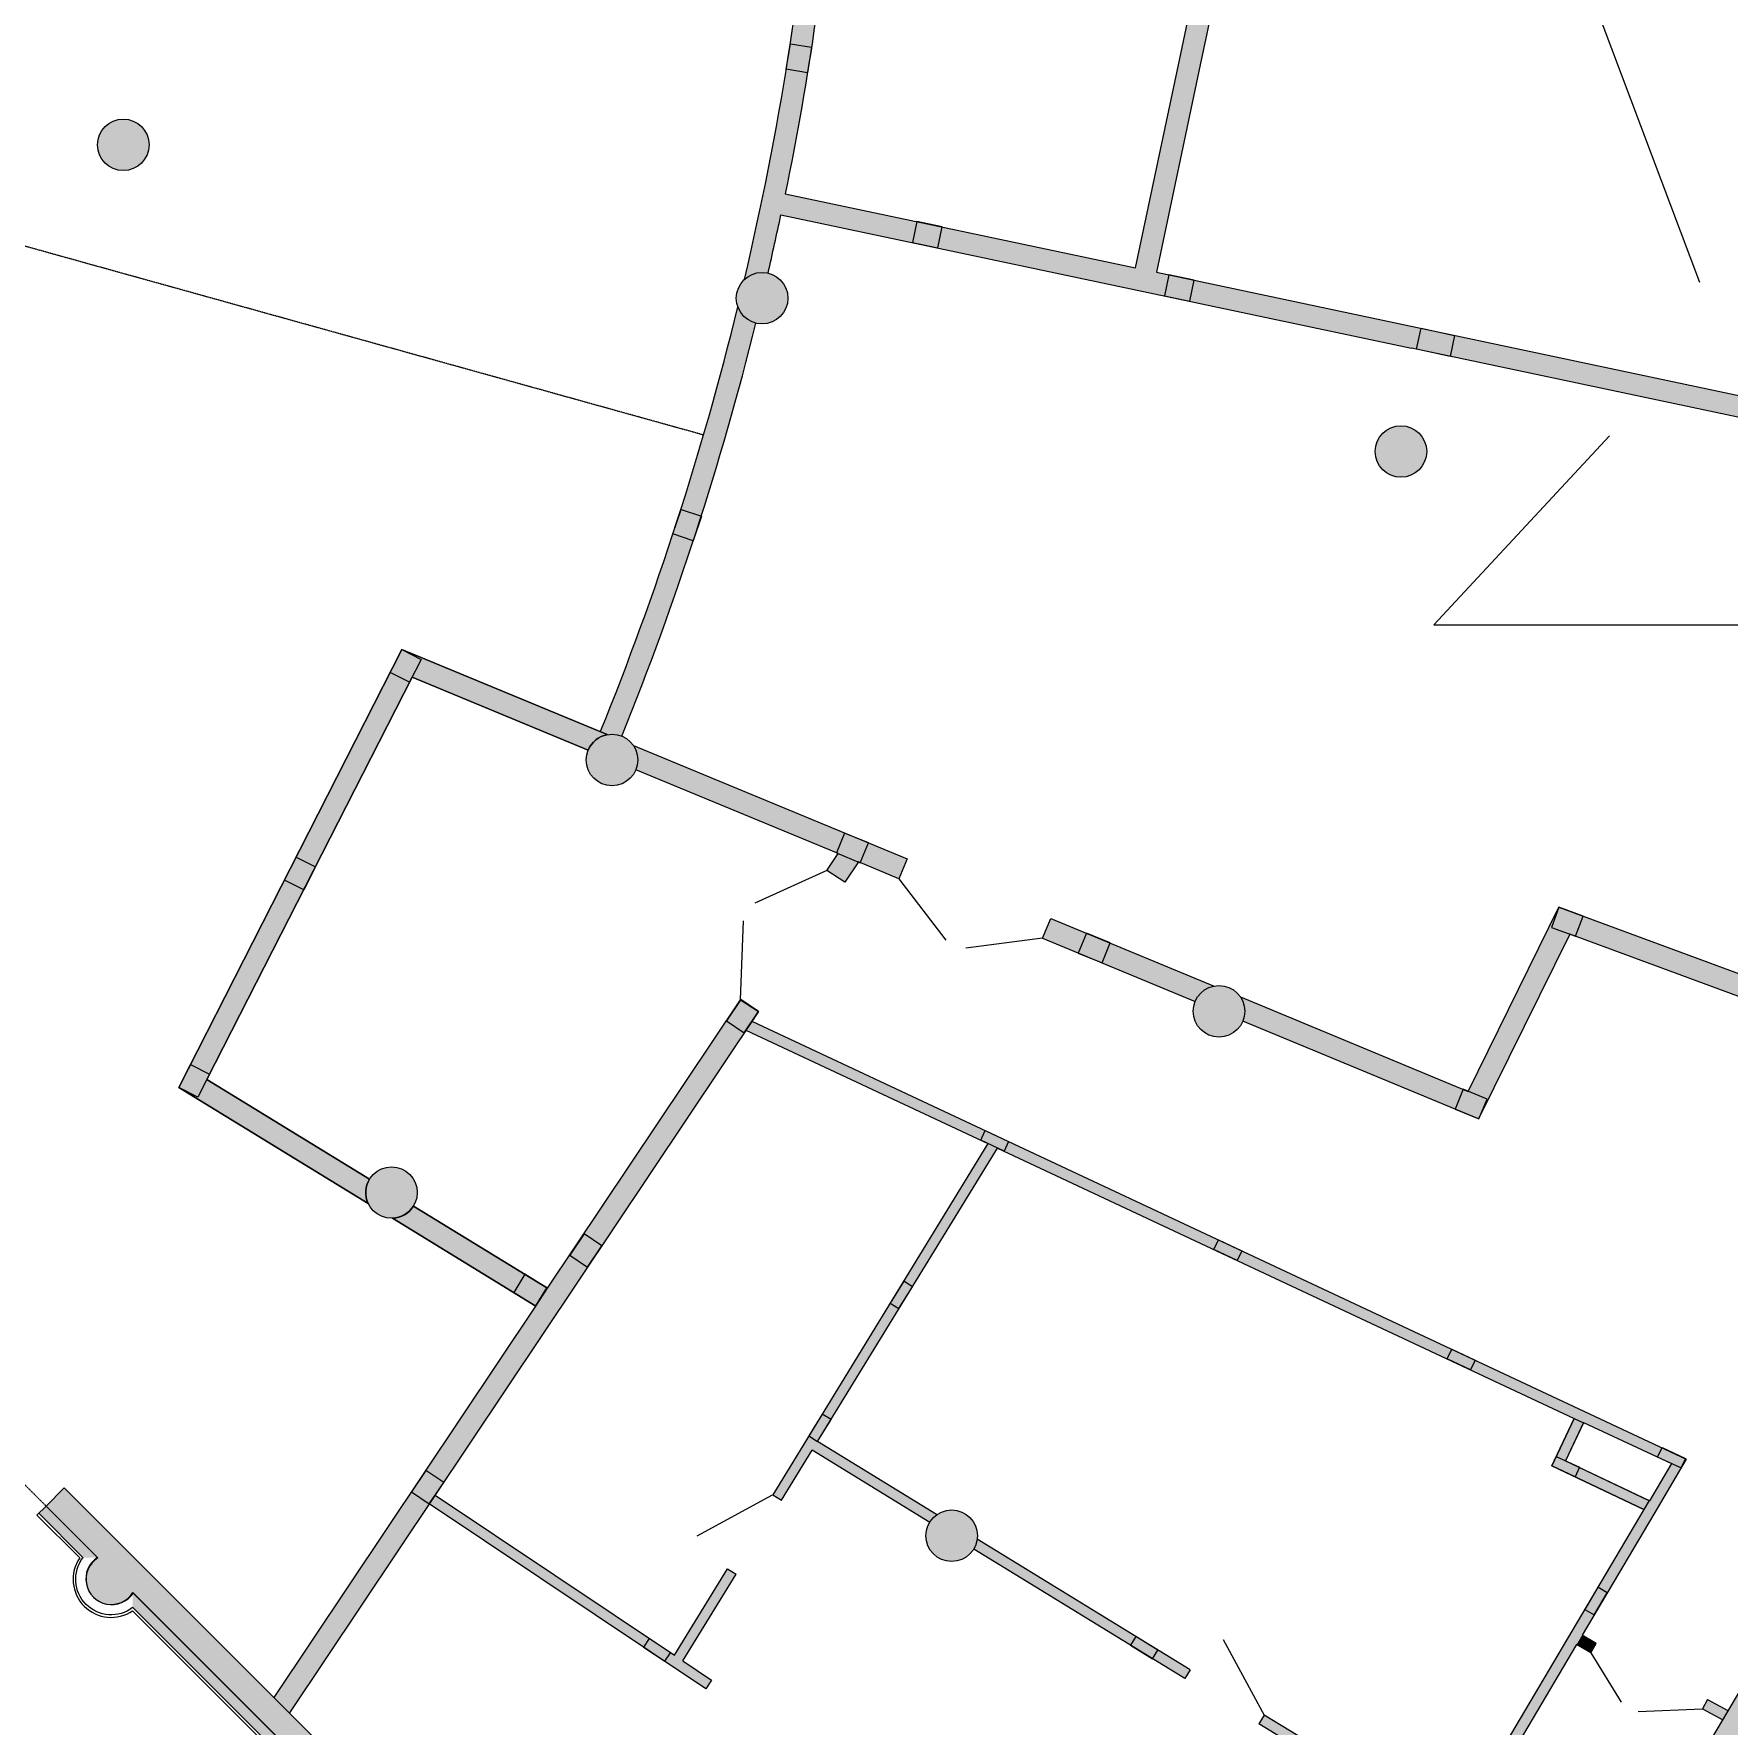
# Model space of a CAD drawing. Header units: millimetres. Extents: x 72919 to 485785, y -53256 to 338519.
# Drawn here: x 363375 to 383115, y 79370 to 99080 of the extents above; entities that cross this region are included whole.
import ezdxf

# ---------------------------------------------------------------- set-up
doc = ezdxf.new("R2010")
doc.units = ezdxf.units.MM
doc.linetypes.add('штриховая2', pattern=[9.525, 6.35, -3.175])
doc.layers.add('door', color=177, linetype='Continuous', lineweight=9)
doc.layers.add('wall', color=5, linetype='Continuous', lineweight=40)

msp = doc.modelspace()

# ---------------------------------------------------------------- hatches: boundary and pattern name
at = {"ltscale": 500, "true_color": 0x000000}
h = msp.add_hatch(color=18, dxfattribs=at)
h.dxf.hatch_style = 1
h.paths.add_polyline_path([(372184.03628, 98964.23892), (372430.75124, 98923.84428), (372382.27768, 98627.78633), (372135.56271, 98668.18096)])
h = msp.add_hatch(color=18, dxfattribs=at)
h.dxf.hatch_style = 1
edge = h.paths.add_edge_path()
edge.add_arc((364416.01583, 97787.48556), 300, 0, 360)
h = msp.add_hatch(color=18, dxfattribs=at)
h.dxf.hatch_style = 1
h.paths.add_polyline_path([(373899.5311, 96587.54118), (373951.38913, 96831.53036), (373657.81512, 96893.2904), (373605.95709, 96649.30123)])
h = msp.add_hatch(color=18, dxfattribs=at)
h.dxf.hatch_style = 1
edge = h.paths.add_edge_path()
edge.add_arc((371854.64572, 96001.62853), 300, 0, 360)
h = msp.add_hatch(color=18, dxfattribs=at)
h.dxf.hatch_style = 1
h.paths.add_polyline_path([(376834.4579, 95966.0875), (376886.31593, 96210.07667), (376592.74192, 96271.83672), (376540.88389, 96027.84755)])
h = msp.add_hatch(color=18, dxfattribs=at)
h.dxf.hatch_style = 1
h.paths.add_polyline_path([(379527.67553, 95650.41656), (379918.99948, 95567.55786), (379867.21278, 95322.98039), (379475.88883, 95405.83911)])
h = msp.add_hatch(color=18, dxfattribs=at)
h.dxf.hatch_style = 1
edge = h.paths.add_edge_path()
edge.add_arc((379293.27561, 94215.7715), 300, 0, 360)
h = msp.add_hatch(color=18, dxfattribs=at)
h.dxf.hatch_style = 1
h.paths.add_polyline_path([(370910.75864, 93541.13295), (371147.6984, 93461.38616), (371052.00226, 93177.05845), (370815.0625, 93256.80524)])
h = msp.add_hatch(color=18, dxfattribs=at)
h.dxf.hatch_style = 1
h.paths.add_polyline_path([(367660.9532, 91907.93329), (367883.84416, 91794.70952), (367747.97563, 91527.24037), (367525.08468, 91640.46414)])
h = msp.add_hatch(color=18, dxfattribs=at)
h.dxf.hatch_style = 1
edge = h.paths.add_edge_path()
edge.add_arc((370107.05214, 90623.08854), 300, 0, 360)
h = msp.add_hatch(color=18, dxfattribs=at)
h.dxf.hatch_style = 1
h.paths.add_polyline_path([(372997.42698, 89426.59992), (373092.40244, 89657.25037), (372814.76316, 89770.90084), (372719.7877, 89540.25039)])
h = msp.add_hatch(color=18, dxfattribs=at)
h.dxf.hatch_style = 1
h.paths.add_polyline_path([(366430.13105, 89491.8823), (366653.02201, 89378.65853), (366517.15348, 89111.18939), (366294.26253, 89224.41316)])
h = msp.add_hatch(color=18, dxfattribs=at)
h.dxf.hatch_style = 1
h.paths.add_polyline_path([(381327.7562, 88569.07929), (381414.28418, 88803.02988), (381132.69693, 88906.51235), (381046.16896, 88672.56176)])
h = msp.add_hatch(color=18, dxfattribs=at)
h.dxf.hatch_style = 1
h.paths.add_polyline_path([(375813.59615, 88260.72739), (375908.57162, 88491.37785), (375630.93233, 88605.02832), (375535.95687, 88374.37786)])
h = msp.add_hatch(color=18, dxfattribs=at)
h.dxf.hatch_style = 1
edge = h.paths.add_edge_path()
edge.add_arc((377174.73056, 87695.56028), 300, 0, 360)
h = msp.add_hatch(color=18, dxfattribs=at)
h.dxf.hatch_style = 1
h.paths.add_polyline_path([(371439.1045, 87585.01102), (371645.78596, 87445.35878), (371813.2288, 87694.28225), (371606.54734, 87833.93449)])
h = msp.add_hatch(color=18, dxfattribs=at)
h.dxf.hatch_style = 1
h.paths.add_polyline_path([(365198.98114, 87075.99781), (365421.87209, 86962.77404), (365286.00357, 86695.3049), (365063.11261, 86808.52867)])
h = msp.add_hatch(color=18, dxfattribs=at)
h.dxf.hatch_style = 1
h.paths.add_polyline_path([(380201.57883, 86443.05554), (380296.55429, 86673.706), (380018.91501, 86787.35647), (379923.93955, 86556.70601)])
h = msp.add_hatch(color=18, dxfattribs=at)
h.dxf.hatch_style = 1
h.paths.add_polyline_path([(374724.89727, 86179.36477), (374671.83664, 86066.1854), (374400.20616, 86193.53092), (374453.26679, 86306.71029)])
h = msp.add_hatch(color=18, dxfattribs=at)
h.dxf.hatch_style = 1
edge = h.paths.add_edge_path()
edge.add_arc((367539.58531, 85584.15117), 300, -9, 351)
h = msp.add_hatch(color=18, dxfattribs=at)
h.dxf.hatch_style = 1
h.paths.add_polyline_path([(369615.3331, 84856.3381), (369822.01456, 84716.68587), (369989.4574, 84965.60934), (369782.77595, 85105.26157)])
h = msp.add_hatch(color=18, dxfattribs=at)
h.dxf.hatch_style = 1
h.paths.add_polyline_path([(377441.20208, 84905.90955), (377388.14145, 84792.73019), (377116.51097, 84920.07571), (377169.5716, 85033.25507)])
h = msp.add_hatch(color=18, dxfattribs=at)
h.dxf.hatch_style = 1
h.paths.add_polyline_path([(369093.76852, 84632.19769), (368963.4202, 84419.52591), (369219.52496, 84263.2878), (369349.87328, 84475.95958)])
h = msp.add_hatch(color=18, dxfattribs=at)
h.dxf.hatch_style = 1
h.paths.add_polyline_path([(373345.36069, 84296.48509), (373448.06328, 84232.64469), (373606.38744, 84487.46514), (373503.68485, 84551.30553)])
h = msp.add_hatch(color=18, dxfattribs=at)
h.dxf.hatch_style = 1
h.paths.add_polyline_path([(380157.50689, 83632.45434), (380104.44626, 83519.27497), (379832.81578, 83646.62049), (379885.87641, 83759.79986)])
h = msp.add_hatch(color=18, dxfattribs=at)
h.dxf.hatch_style = 1
h.paths.add_polyline_path([(372397.1184, 82749.09455), (372499.82099, 82685.25416), (372658.14516, 82940.0746), (372555.44256, 83003.915)])
h = msp.add_hatch(color=18, dxfattribs=at)
h.dxf.hatch_style = 1
h.paths.add_polyline_path([(381371.97048, 82384.62024), (381320.54858, 82274.93634), (381048.9181, 82402.28186), (381100.33999, 82511.96576)])
h = msp.add_hatch(color=18, dxfattribs=at)
h.dxf.hatch_style = 1
h.paths.add_polyline_path([(382605.46757, 82486.06242), (382554.04567, 82376.37852), (382282.41519, 82503.72404), (382333.83709, 82613.40794)])
h = msp.add_hatch(color=18, dxfattribs=at)
h.dxf.hatch_style = 1
h.paths.add_polyline_path([(367772.92816, 82097.75444), (367979.60962, 81958.10221), (368147.05246, 82207.02568), (367940.37101, 82346.67791)])
h = msp.add_hatch(color=18, dxfattribs=at)
h.dxf.hatch_style = 1
edge = h.paths.add_edge_path()
edge.add_line((364530.66286, 80919.73339), (372506.7725, 72943.62375))
edge.add_line((372506.7725, 72943.62375), (372718.90453, 73155.75578))
edge.add_line((372718.90453, 73155.75578), (370120.78366, 75753.87666))
edge.add_arc((370032.57042, 76040.61421), 300, 287.100227326, 522.899772674)
edge.add_line((369745.83287, 76128.82745), (363729.27914, 82145.38118))
edge.add_line((363729.27914, 82145.38118), (363517.1471, 81933.24914))
edge.add_line((363517.1471, 81933.24914), (364115.01502, 81335.38123))
edge.add_arc((364280.30403, 81085.02241), 300, 123.433130683, 326.566869317)
h = msp.add_hatch(color=18, dxfattribs=at)
h.dxf.hatch_style = 1
edge = h.paths.add_edge_path()
edge.add_arc((374062.28257, 81587.03715), 300, -9, 351)
h = msp.add_hatch(color=18, dxfattribs=at)
h.dxf.hatch_style = 1
h.paths.add_polyline_path([(381434.57582, 80728.07522), (381542.17213, 80664.45105), (381694.87013, 80922.68219), (381587.27382, 80986.30636)])
h = msp.add_hatch(color=18, dxfattribs=at)
h.dxf.hatch_style = 1
h.paths.add_polyline_path([(370723.27678, 80124.44724), (370789.95514, 80224.21696), (370540.53085, 80390.91286), (370473.85249, 80291.14315)])
h = msp.add_hatch(color=18, dxfattribs=at)
h.dxf.hatch_style = 1
h.paths.add_polyline_path([(376400.59901, 80153.72837), (376463.52344, 80255.90721), (376208.07633, 80413.21829), (376145.1519, 80311.03944)])
at = {"layer": 'wall', "lineweight": 18, "ltscale": 0.007407, "true_color": 0x000000}
h = msp.add_hatch(color=18, dxfattribs=at)
h.dxf.hatch_style = 1
h.paths.add_polyline_path([(377890.03262, 108114.99944), (378140.03266, 108114.99944), (378140.03259, 104294.03822), (376445.99944, 96302.929), (376201.42198, 96354.71571), (377890.03259, 104320.21546)])
h = msp.add_hatch(color=18, dxfattribs=at)
h.dxf.hatch_style = 1
edge = h.paths.add_edge_path()
edge.add_line((372714.5522, 101288.35899), (372476.76153, 101442.22872))
edge.add_arc((336809.63435, 104415.13773), 35790.81095, 348.502971069, 355.235323877, ccw=False)
edge.add_line((371882.30417, 97281.41636), (372124.51309, 97217.95819))
edge.add_arc((336810.43379, 104414.99944), 36040, 348.480821683, 355.023063721)
h = msp.add_hatch(color=18, dxfattribs=at)
h.dxf.hatch_style = 1
h.paths.add_polyline_path([(372124.51309, 97217.95819), (371882.30417, 97281.41636, -0.0018426672), (371828.77276, 97023.10962), (372073.73934, 96973.16624)])
h = msp.add_hatch(color=18, dxfattribs=at)
h.dxf.hatch_style = 1
h.paths.add_polyline_path([(372123.32151, 97218.45176), (372073.73934, 96973.16624), (396149.28908, 91875.42236), (396242.41926, 92111.24578)])
h = msp.add_hatch(color=18, dxfattribs=at)
h.dxf.hatch_style = 1
h.paths.add_polyline_path([(372073.73934, 96973.16624), (371828.77276, 97023.10962, -0.0057425022), (371649.76019, 96220.76757, -0.2508870375), (371923.46461, 96293.62846, 0.0048277729)])
h = msp.add_hatch(color=18, dxfattribs=at)
h.dxf.hatch_style = 1
h.paths.add_polyline_path([(371783.3986, 95710.21156, -0.2508870375), (371572.60433, 95899.3903, -0.0363355958), (369973.61933, 90956.64796), (369990.20857, 90899.3992, -0.1997452524), (370220.7026, 90900.72782, 0.0351222853)])
h = msp.add_hatch(color=18, dxfattribs=at)
h.dxf.hatch_style = 1
edge = h.paths.add_edge_path()
edge.add_arc((367539.58531, 85584.15117), 300, 148.5, 204.942690238, ccw=False)
edge.add_line((367283.79326, 85740.90074), (365390.77965, 86900.94097))
edge.add_line((365390.77965, 86900.94097), (367778.6929, 91587.52652))
edge.add_line((367778.6929, 91587.52652), (369829.88828, 90737.89357))
edge.add_arc((370107.05214, 90623.08854), 300, 100.953089502, 157.5, ccw=False)
edge.add_line((370050.05057, 90917.62346), (367661.28096, 91907.76679))
edge.add_line((367661.28096, 91907.76679), (365063.11261, 86808.52867))
edge.add_line((365063.11261, 86808.52867), (367267.56629, 85457.63771))
h = msp.add_hatch(color=18, dxfattribs=at)
h.dxf.hatch_style = 1
h.paths.add_polyline_path([(370355.86734, 90790.69223, -0.1492925948), (370407.05214, 90623.08854, -0.0984383682), (370384.24011, 90508.34175), (372740.85746, 89532.19876), (372836.52814, 89763.16801)])
h = msp.add_hatch(color=18, dxfattribs=at)
h.dxf.hatch_style = 1
h.paths.add_polyline_path([(373072.02796, 89665.6207), (372836.52814, 89763.16801), (372740.85746, 89532.19876), (372740.85758, 89532.19871), (372976.35696, 89434.65141), (372976.35709, 89434.6516), (373447.63605, 89239.44144), (373543.30665, 89470.41051)])
h = msp.add_hatch(color=18, dxfattribs=at)
h.dxf.hatch_style = 1
h.paths.add_polyline_path([(372740.82198, 89532.14535), (372608.90939, 89334.42476), (372819.2438, 89199.56562), (372976.32145, 89434.59828)])
h = msp.add_hatch(color=18, dxfattribs=at)
h.dxf.hatch_style = 1
h.paths.add_polyline_path([(381258.40667, 88595.79422), (381132.69693, 88906.51235), (380077.69559, 86762.99989), (380198.202, 86443.19741), (380198.81018, 86442.94549)])
h = msp.add_hatch(color=18, dxfattribs=at)
h.dxf.hatch_style = 1
edge = h.paths.add_edge_path()
edge.add_line((384706.82624, 87584.26012), (384708.97404, 87586.93048))
edge.add_line((384708.97404, 87586.93048), (381132.69693, 88906.51235))
edge.add_line((381132.69693, 88906.51235), (381258.40667, 88595.79422))
edge.add_line((381258.40667, 88595.79422), (384626.85322, 87352.08102))
edge.add_line((384626.85322, 87352.08102), (384625.76733, 87348.97559))
edge.add_line((384625.76733, 87348.97559), (384984.46992, 87223.54651))
edge.add_line((384984.46992, 87223.54651), (384983.38403, 87220.44109))
edge.add_line((384983.38403, 87220.44109), (385161.96817, 87154.50343))
edge.add_arc((336810.43379, 104414.99944), 51340, 340.354488359, 340.63226247)
edge.add_line((385245.07976, 87389.11712), (385065.53164, 87455.36715))
edge.add_line((385065.53164, 87455.36715), (385065.52883, 87458.83104))
edge.add_line((385065.52883, 87458.83104), (384706.82624, 87584.26012))
h = msp.add_hatch(color=18, dxfattribs=at)
h.dxf.hatch_style = 1
edge = h.paths.add_edge_path()
edge.add_line((375215.43738, 88777.81662), (375119.76595, 88546.84614))
edge.add_line((375119.76595, 88546.84614), (376897.4833, 87810.16375))
edge.add_arc((377174.73056, 87695.56028), 300, 101.141666229, 157.541661032, ccw=False)
edge.add_line((377116.7599, 87989.906), (375215.43738, 88777.81662))
h = msp.add_hatch(color=18, dxfattribs=at)
h.dxf.hatch_style = 1
h.paths.add_polyline_path([(377423.89887, 87862.63858, -0.1487533555), (377474.73056, 87695.56028, -0.0984914034), (377451.89442, 87580.75525), (380198.202, 86443.19741), (380077.69559, 86762.99989)])
h = msp.add_hatch(color=18, dxfattribs=at)
h.dxf.hatch_style = 1
h.paths.add_polyline_path([(371813.33011, 87694.43384), (371602.83566, 87829.39559), (369357.68685, 84470.01711), (369571.01219, 84339.29118)])
h = msp.add_hatch(color=18, dxfattribs=at)
h.dxf.hatch_style = 1
h.paths.add_polyline_path([(381364.03419, 83066.81146), (371736.96181, 87580.16509), (371683.90135, 87466.98613), (381310.47584, 82953.86543)])
h = msp.add_hatch(color=18, dxfattribs=at)
h.dxf.hatch_style = 1
h.paths.add_polyline_path([(374484.89209, 86153.82855), (374594.2218, 86102.57271), (372080.44968, 82000.47008), (371977.61036, 82062.31727)])
h = msp.add_hatch(color=18, dxfattribs=at)
h.dxf.hatch_style = 1
edge = h.paths.add_edge_path()
edge.add_line((369218.66587, 84262.00235), (369357.68685, 84470.01711))
edge.add_line((369357.68685, 84470.01711), (367795.37736, 85427.4016))
edge.add_arc((367539.58531, 85584.15117), 300, 272.057309762, 328.5, ccw=False)
edge.add_line((367550.35504, 85284.34455), (369218.66587, 84262.00235))
h = msp.add_hatch(color=18, dxfattribs=at)
h.dxf.hatch_style = 1
h.paths.add_polyline_path([(369571.01219, 84339.29118), (369357.68685, 84470.01711), (367692.24763, 81978.04835), (367894.65713, 81830.98923)])
h = msp.add_hatch(color=18, dxfattribs=at)
h.dxf.hatch_style = 1
edge = h.paths.add_edge_path()
edge.add_line((381509.11188, 76847.78726), (381661.82885, 77106.05047))
edge.add_line((381661.82885, 77106.05047), (385371.25089, 74832.92862))
edge.add_line((385371.25089, 74832.92862), (389791.13204, 82307.39472))
edge.add_line((389791.13204, 82307.39472), (386011.73186, 83872.87384))
edge.add_line((386011.73186, 83872.87384), (382836.24758, 78502.73854))
edge.add_line((382836.24758, 78502.73854), (382578.01644, 78655.43655))
edge.add_line((382578.01644, 78655.43655), (385886.01279, 84249.66607))
edge.add_line((385886.01279, 84249.66607), (390226.51752, 82454.28262))
edge.add_line((390226.51752, 82454.28262), (391130.11404, 82080.52374))
edge.add_arc((391310.08741, 81840.50377), 300, 126.86354118, 187.37585831)
edge.add_line((391012.56981, 81801.99045), (390071.08684, 82191.43362))
edge.add_line((390071.08684, 82191.43362), (385474.35672, 74417.89803))
edge.add_line((385474.35672, 74417.89803), (381509.11188, 76847.78726))
h = msp.add_hatch(color=18, dxfattribs=at)
h.dxf.hatch_style = 1
h.paths.add_polyline_path([(382445.23012, 82427.39331), (381421.27141, 82907.44457), (381208.76076, 82459.29348), (382189.18154, 81994.38362)], flags=16)
h.paths.add_polyline_path([(382236.72718, 81839.02968), (381048.9181, 82402.28186), (381364.03419, 83066.81146), (382615.74045, 82479.98783)])
h = msp.add_hatch(color=18, dxfattribs=at)
h.dxf.hatch_style = 1
edge = h.paths.add_edge_path()
edge.add_arc((374062.28257, 81587.03715), 300, 124.921896265, 149.052391265)
edge.add_line((373804.9912, 81741.31337), (372435.10604, 82579.21657))
edge.add_line((372435.10604, 82579.21657), (372499.82083, 82685.25375))
edge.add_line((372499.82083, 82685.25375), (373890.54479, 81833.0171))
edge = h.paths.add_edge_path()
edge.add_arc((374062.28257, 81587.03715), 300, 328.042739448, 352.078109158)
edge.add_line((374359.41963, 81545.69026), (376839.5477, 80025.86598))
edge.add_line((376839.5477, 80025.86598), (376776.84787, 79923.54917))
edge.add_line((376776.84787, 79923.54917), (374316.81551, 81428.2512))
h = msp.add_hatch(color=18, dxfattribs=at)
h.dxf.hatch_style = 1
h.paths.add_polyline_path([(363432.29429, 81848.39633), (363517.1471, 81933.24914), (364120.36353, 81330.03271), (363950.81112, 81329.8795)])
h = msp.add_hatch(color=18, dxfattribs=at)
h.dxf.hatch_style = 1
h.paths.add_polyline_path([(367894.65713, 81830.98923), (367692.24763, 81978.04835), (366171.7328, 79702.92752), (366351.96918, 79522.69113)])
h = msp.add_hatch(color=18, dxfattribs=at)
h.dxf.hatch_style = 1
h.paths.add_polyline_path([(371267.33022, 79905.17644), (368046.28781, 82057.87152), (367979.60962, 81958.10221), (371200.64222, 79805.4131)])
h = msp.add_hatch(color=18, dxfattribs=at)
h.dxf.hatch_style = 1
h.paths.add_polyline_path([(382123.31065, 81892.81114), (382232.64036, 81841.5553), (380015.19212, 78082.13968), (379907.599, 78145.76196)])
h = msp.add_hatch(color=18, dxfattribs=at)
h.dxf.hatch_style = 1
h.paths.add_polyline_path([(364525.15618, 80750.05256, -0.869958493), (363945.33419, 81329.87455), (364120.36353, 81330.03271, 1.2591725718), (364525.31434, 80925.08191), (364525.16113, 80755.52949), (364525.15618, 80750.05256)], flags=0)
h = msp.add_hatch(color=18, dxfattribs=at)
h.dxf.hatch_style = 1
h.paths.add_polyline_path([(364525.15618, 80750.05256, -0.869958493), (363945.33419, 81329.87455), (364120.36353, 81330.03271, 1.2591725718), (364525.31434, 80925.08191), (364525.16113, 80755.52949), (364525.15618, 80750.05256)], flags=0)
h = msp.add_hatch(color=18, dxfattribs=at)
h.dxf.hatch_style = 1
h.paths.add_polyline_path([(371449.88675, 81201.15074), (371552.20357, 81138.45091), (370933.26701, 80128.43839), (370833.41992, 80195.16846)])
h = msp.add_hatch(color=18, dxfattribs=at)
h.dxf.hatch_style = 1
h.paths.add_polyline_path([(364525.16113, 80755.52949), (364525.31434, 80925.08191), (372506.7725, 72943.62375), (372421.91968, 72858.77093)])
h = msp.add_hatch(color=18, dxfattribs=at)
h.dxf.hatch_style = 1
h.paths.add_polyline_path([(381339.11272, 80321.05302), (381503.65369, 80223.75616), (381567.27786, 80331.35247), (381401.54785, 80428.6496)])
h = msp.add_hatch(color=18, dxfattribs=at)
h.dxf.hatch_style = 1
h.paths.add_polyline_path([(382804.70161, 79569.21464), (383042.90783, 79441.62518), (383101.92796, 79551.81422), (382862.5327, 79679.40396)])
h = msp.add_hatch(color=18, dxfattribs=at)
h.dxf.hatch_style = 1
edge = h.paths.add_edge_path()
edge.add_line((382040.24822, 76838.87211), (377700.52134, 79498.25987))
edge.add_line((377700.52134, 79498.25987), (377635.80656, 79392.22269))
edge.add_line((377635.80656, 79392.22269), (378236.2011, 79039.94937))
edge.add_line((378236.2011, 79039.94937), (378298.90093, 79142.26618))

# ---------------------------------------------------------------- linework, layer by layer
at = {"color": 18, "ltscale": 500, "true_color": 0x000000}
for p, q in [((382774.49708, 96182.62805), (381271.92856, 100181.40198)), ((381723.6055, 94399.80276), (379675.97268, 92197.76535)), ((379675.97268, 92197.76535), (384756.29911, 92197.76535))]:
    msp.add_line(p, q, dxfattribs=at)
for points in [[(415650.43379, 180914.99944, 0.4142135624), (336810.43379, 259754.99944), (221610.43379, 259754.99944, 0.4142135624), (142770.43379, 180914.99944), (142770.43379, 104414.99944, 0.4142135624), (221610.43379, 25574.99944), (336810.43379, 25574.99944, 0.4142135624), (415650.43379, 104414.99944)], [(414950.43379, 180914.99944, 0.4142135624), (336810.43379, 259054.99944), (221610.43379, 259054.99944, 0.4142135624), (143470.43379, 180914.99944), (143470.43379, 104414.99944, 0.4142135624), (221610.43379, 26274.99944), (336810.43379, 26274.99944, 0.4142135624), (414950.43379, 104414.99944)]]:
    msp.add_lwpolyline(points, format="xyb", close=True, dxfattribs=at)
for points in [[(372184.03628, 98964.23892), (372430.75124, 98923.84428), (372382.27768, 98627.78633), (372135.56271, 98668.18096)], [(373899.5311, 96587.54118), (373951.38913, 96831.53036), (373657.81512, 96893.2904), (373605.95709, 96649.30123)], [(376834.4579, 95966.0875), (376886.31593, 96210.07667), (376592.74192, 96271.83672), (376540.88389, 96027.84755)], [(379527.67553, 95650.41658), (379918.99948, 95567.55786), (379867.21278, 95322.98039), (379475.88883, 95405.83911)], [(370910.75864, 93541.13295), (371147.6984, 93461.38616), (371052.00226, 93177.05845), (370815.0625, 93256.80524)], [(367660.9532, 91907.93329), (367883.84416, 91794.70952), (367747.97563, 91527.24037), (367525.08468, 91640.46414)], [(372997.42698, 89426.59992), (373092.40244, 89657.25037), (372814.76316, 89770.90084), (372719.7877, 89540.25039)], [(366430.13105, 89491.8823), (366653.02201, 89378.65853), (366517.15348, 89111.18939), (366294.26253, 89224.41316)], [(381327.7562, 88569.07929), (381414.28418, 88803.02988), (381132.69693, 88906.51235), (381046.16896, 88672.56176)], [(375813.59615, 88260.72739), (375908.57162, 88491.37785), (375630.93233, 88605.02832), (375535.95687, 88374.37786)], [(371439.1045, 87585.01102), (371645.78596, 87445.35878), (371813.2288, 87694.28225), (371606.54734, 87833.93449)], [(365198.98114, 87075.99781), (365421.87209, 86962.77404), (365286.00357, 86695.3049), (365063.11261, 86808.52867)], [(380201.57883, 86443.05554), (380296.55429, 86673.706), (380018.91501, 86787.35647), (379923.93955, 86556.70601)], [(374724.89727, 86179.36477), (374671.83664, 86066.1854), (374400.20616, 86193.53092), (374453.26679, 86306.71029)], [(369615.3331, 84856.3381), (369822.01456, 84716.68587), (369989.4574, 84965.60934), (369782.77595, 85105.26157)], [(377441.20208, 84905.90955), (377388.14145, 84792.73019), (377116.51097, 84920.07571), (377169.5716, 85033.25507)], [(369093.76852, 84632.19769), (368963.4202, 84419.52591), (369219.52496, 84263.2878), (369349.87328, 84475.95958)], [(373345.36069, 84296.48509), (373448.06328, 84232.64469), (373606.38744, 84487.46514), (373503.68485, 84551.30553)], [(380157.50689, 83632.45434), (380104.44626, 83519.27497), (379832.81578, 83646.62049), (379885.87641, 83759.79986)], [(372397.1184, 82749.09455), (372499.82099, 82685.25416), (372658.14516, 82940.0746), (372555.44256, 83003.915)], [(382184.64488, 81996.53488), (382123.31065, 81892.81114), (381048.9181, 82402.28186), (381310.70194, 82954.34225), (381418.8843, 82902.41054), (381208.76076, 82459.29348)], [(381371.97048, 82384.62024), (381320.54858, 82274.93634), (381048.9181, 82402.28186), (381100.33999, 82511.96576)], [(382605.46757, 82486.06242), (382554.04567, 82376.37852), (382282.41519, 82503.72404), (382333.83709, 82613.40794)], [(367772.92816, 82097.75444), (367979.60962, 81958.10221), (368147.05246, 82207.02568), (367940.37101, 82346.67791)], [(381434.57582, 80728.07522), (381542.17213, 80664.45105), (381694.87013, 80922.68219), (381587.27382, 80986.30636)], [(370723.27678, 80124.44724), (370789.95514, 80224.21696), (370540.53085, 80390.91286), (370473.85249, 80291.14315)], [(376400.59901, 80153.72837), (376463.52344, 80255.90721), (376208.07633, 80413.21829), (376145.1519, 80311.03944)]]:
    msp.add_lwpolyline(points, close=True, dxfattribs=at)
at = {"layer": 'door', "linetype": 'штриховая2'}
for p, q in [((371173.96151, 94407.2806), (361827.1087, 97008.34396)), ((361395.82676, 84054.56949), (363517.1471, 81933.24914))]:
    msp.add_line(p, q, dxfattribs=at)
at = {"layer": 'door', "linetype": 'ByBlock'}
for p, q in [((372608.90939, 89334.42476), (371770.12178, 88954.2026)), ((373447.53559, 89239.48291), (373995.39606, 88525.44586)), ((371602.83566, 87829.39559), (371637.28365, 88749.53359)), ((375119.7665, 88546.84649), (374227.47305, 88429.32032))]:
    msp.add_line(p, q, dxfattribs=at)
at = {"layer": 'door', "linetype": 'ByBlock', "ltscale": 100}
for p, q in [((371098.79322, 81585.15857), (371977.61036, 82062.31727)), ((377223.55553, 80376.95952), (377700.71423, 79498.14237)), ((381503.65369, 80223.75616), (381859.7948, 79649.9261)), ((382055.22629, 79541.1658), (382804.70161, 79569.21464))]:
    msp.add_line(p, q, dxfattribs=at)
at = {"layer": 'wall', "color": 18, "lineweight": 18, "ltscale": 0.007407, "true_color": 0x000000}
for p, q in [((377527.27226, 101409.37208), (376957.67191, 98719.38273)), ((376957.67191, 98719.38273), (376445.99944, 96302.929)), ((376445.99944, 96302.929), (379468.17212, 95663.0158)), ((379468.17212, 95663.0158), (383338.65902, 94843.481)), ((375119.7661, 88546.84655), (376898.74499, 87809.64096)), ((371813.33011, 87694.43384), (366351.96918, 79522.69113)), ((374484.89209, 86153.82855), (371978.13286, 82063.16991)), ((369218.66587, 84262.00235), (367550.35504, 85284.34455)), ((367795.37736, 85427.4016), (369357.68685, 84470.01711)), ((381310.47584, 82953.86543), (381048.9181, 82402.28186)), ((381421.27141, 82907.44457), (381208.76076, 82459.29348)), ((372080.44968, 82000.47008), (372437.31379, 82582.8193)), ((373808.23929, 81742.71494), (372437.31379, 82582.8193)), ((381048.9181, 82402.28186), (382123.31065, 81892.81114)), ((381208.76076, 82459.29348), (382189.18154, 81994.38362)), ((371200.64222, 79805.4131), (367979.60962, 81958.10221)), ((371978.13286, 82063.16991), (372080.44968, 82000.47008)), ((376839.5477, 80025.86598), (374359.41968, 81545.69063)), ((376776.84787, 79923.54917), (374318.75073, 81429.87327)), ((370833.41992, 80195.16846), (371449.88675, 81201.15074)), ((370933.26701, 80128.43839), (371552.20357, 81138.45091)), ((371449.88675, 81201.15074), (371552.20357, 81138.45091)), ((376839.5477, 80025.86598), (376776.84787, 79923.54917)), ((377700.71423, 79498.14237), (377638.0144, 79395.82556)), ((378227.00018, 79034.89455), (377638.0144, 79395.82556)), ((378294.22713, 79134.43714), (377700.71423, 79498.14237))]:
    msp.add_line(p, q, dxfattribs=at)
for points in [[(372714.5522, 101288.35899, -0.0285536723), (372124.51309, 97217.95819), (376201.42198, 96354.71571), (376713.27003, 98771.9987), (376791.98627, 99143.75859), (377283.3251, 101464.13562), (377362.04672, 101835.9209), (377890.03259, 104320.21546), (377890.03259, 108115.48301), (377390.03287, 108115.48301)], [(371649.76019, 96220.76757, 0.03697807), (372476.75909, 101442.23313)], [(371923.46461, 96293.62846, 0.0048277729), (372073.73934, 96973.16624), (379414.87706, 95418.75771)], [(369973.61933, 90956.64796, 0.0363355958), (371572.60433, 95899.3903, 0.0363355958)], [(370220.7026, 90900.72782, 0.0351222853), (371783.3986, 95710.21156, 0.0351222853)], [(363908.42302, 81329.8412, 0.826825207), (364525.12282, 80713.14139)], [(363908.42302, 81329.8412, 0.826825207), (364525.12282, 80713.14139)], [(364525.15618, 80750.05256, -0.869958493), (363945.33419, 81329.87455)], [(364525.15618, 80750.05256, -0.869958493), (363945.33419, 81329.87455)], [(364120.36353, 81330.03271, 1.2591725718), (364525.31434, 80925.08191)], [(364120.36353, 81330.03271, 1.2591725718), (364525.31434, 80925.08191)], [(364525.16113, 80755.52949), (364525.15618, 80750.05256, -0.869958493)], [(364525.16113, 80755.52949), (364525.15618, 80750.05256, -0.869958493)]]:
    msp.add_lwpolyline(points, format="xyb", dxfattribs=at)
for points in [[(396149.28908, 91875.42236), (392152.89043, 92721.61765), (391781.12677, 92800.33469), (387241.92875, 93761.45679), (386870.16614, 93840.17361), (383661.2041, 94519.64272), (383289.42609, 94598.36279), (379786.64188, 95340.04043), (379414.87706, 95418.75771)], [(370357.05892, 90790.19866), (373543.30665, 89470.41051), (373447.61199, 89239.38334), (372976.35709, 89434.6516), (372819.2438, 89199.56562), (372608.90939, 89334.42476), (372740.85721, 89532.19815)], [(372740.85758, 89532.19871), (370385.32429, 90507.89267)], [(377424.62237, 87862.33878), (380077.69559, 86762.99989), (381132.69693, 88906.51235), (384708.97404, 87586.93048), (385065.53164, 87455.36715), (387598.59682, 86520.7117), (387955.13131, 86389.15688), (392930.28889, 84553.41331)], [(375119.76642, 88546.84725), (375215.43754, 88777.81703), (377118.55993, 87989.16014)], [(390135.78278, 85318.04891), (387871.751, 86153.98506), (387515.24361, 86285.61634), (384983.38403, 87220.44109), (384626.85322, 87352.08102), (381258.40667, 88595.79422), (380198.51948, 86442.35487), (377453.04403, 87579.96183)], [(369357.68685, 84470.01711), (371602.83566, 87829.39559), (371813.33011, 87694.43384)], [(371666.70854, 87475.04645), (374484.89209, 86153.82855)], [(371736.96198, 87580.1655), (381364.03419, 83066.81146)], [(373885.20793, 81836.28782), (372500.01363, 82685.13611), (374594.2218, 86102.57271)], [(374594.2218, 86102.57271), (381310.47584, 82953.86543)], [(366171.7328, 79702.92752), (369218.66587, 84262.00235)], [(381364.03419, 83066.81146), (382615.74045, 82479.98783), (382236.72718, 81839.02968)], [(381421.2515, 82907.45391), (382445.23012, 82427.39331), (382188.94873, 81993.98992)], [(363517.1471, 81933.24914), (363411.08109, 81827.18313), (363908.42302, 81329.8412)], [(363517.1471, 81933.24914), (364120.36353, 81330.03271)], [(368046.28798, 82057.87192), (370833.41992, 80195.16846)], [(363945.33419, 81329.87455), (363950.81112, 81329.8795), (363432.29429, 81848.39633)], [(382123.31065, 81892.81114), (379907.59542, 78145.76363)], [(382236.72718, 81839.02968), (381402.73689, 80428.64932)], [(363945.33419, 81329.87455), (363950.81112, 81329.8795)], [(363945.33419, 81329.87455), (363950.81112, 81329.8795)], [(372421.91968, 72858.77093), (364525.16113, 80755.52949), (364525.15618, 80750.05256)], [(364525.31434, 80925.08191), (372506.7725, 72943.62375)], [(364525.12282, 80713.14139), (372400.70648, 72837.55773), (372506.7725, 72943.62375)], [(381567.27786, 80331.35247), (381402.73689, 80428.64932)], [(381339.11272, 80321.05302), (380015.19172, 78082.13946)], [(381503.65369, 80223.75616), (381339.11272, 80321.05302)], [(381503.65369, 80223.75616), (381567.27786, 80331.35247)], [(370933.26701, 80128.43839), (371267.33022, 79905.17644), (371200.65182, 79805.40668)], [(382863.72174, 79679.40369), (382804.70161, 79569.21464), (383042.90783, 79441.62518)], [(382804.70161, 79569.21464), (383042.90783, 79441.62518)], [(382863.72174, 79679.40369), (383101.92796, 79551.81422)]]:
    msp.add_lwpolyline(points, dxfattribs=at)
for points in [[(367267.56629, 85457.63771, -0.2513806714), (367283.79326, 85740.90074), (365390.77965, 86900.94097), (367778.6929, 91587.52652), (369829.88828, 90737.89357, -0.2518642099), (370050.05057, 90917.62346), (367661.28096, 91907.76679), (365063.11261, 86808.52867)], [(367283.79326, 85740.90074, 0.2513806714), (367267.56629, 85457.63771), (365063.11261, 86808.52867), (367661.28096, 91907.76679), (370050.05057, 90917.62346, 0.2515681932), (369830.01629, 90738.20213), (367778.6929, 91587.52652), (365390.77965, 86900.94097)], [(369218.66587, 84262.00235), (369357.68685, 84470.01711), (367795.37736, 85427.4016, -0.2513806714), (367550.35504, 85284.34455)], [(381509.11188, 76847.78726), (381661.82885, 77106.05047), (385371.25089, 74832.92862), (389791.13204, 82307.39472), (386011.73186, 83872.87384), (382836.24758, 78502.73854), (382578.01644, 78655.43655), (385886.01279, 84249.66607), (390226.51752, 82454.28262), (391130.11404, 82080.52374, 0.2703465324), (391012.56981, 81801.99045), (390071.08684, 82191.43362), (385474.35672, 74417.89803)], [(363517.1471, 81933.24914), (364115.01502, 81335.38123, 1.2253976213), (364530.66286, 80919.73339), (372506.7725, 72943.62375), (372718.90453, 73155.75578), (370120.78366, 75753.87666, 1.6609870017), (369745.83287, 76128.82745), (363729.27914, 82145.38118)]]:
    msp.add_lwpolyline(points, format="xyb", close=True, dxfattribs=at)
for centre in [(364416.01583, 97787.48556), (371854.64572, 96001.62853), (379293.27561, 94215.7715), (370107.05214, 90623.08854), (377174.73056, 87695.56028), (367539.58531, 85584.15117), (374062.28257, 81587.03715)]:
    msp.add_circle(centre, 300, dxfattribs=at)
msp.add_arc((367539.58531, 85584.15117), 300, 272.057309766, 328.499999987, dxfattribs=at)

doc.saveas('drawing.dxf')
